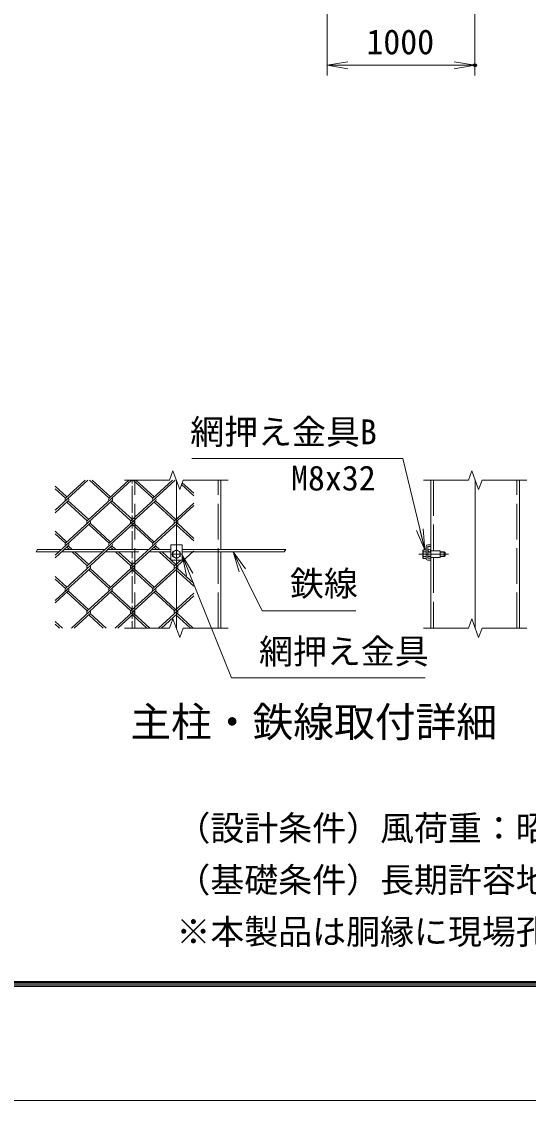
# Model space of a CAD drawing. Units: millimetres at full size; details may follow other scales. Extents: x -14700 to 14700, y -10395 to 10395.
# Drawn here: x -2211 to 1217, y -10395 to -3102 of the extents above; entities that cross this region are included whole.
import ezdxf
from ezdxf.enums import TextEntityAlignment as Align

# ---------------------------------------------------------------- set-up
doc = ezdxf.new("R2010")
doc.units = ezdxf.units.MM
doc.header["$LTSCALE"] = 40
doc.header["$PDMODE"] = 32
doc.header["$PDSIZE"] = 20
doc.linetypes.add('DASHED', pattern=[7.5, 6, -1.5])
doc.linetypes.add('USER1', pattern=[50.8, 31.75, -6.35, 6.35, -6.35])
for name, color, linetype, lineweight in [('0-0_D-STR1', 1, 'Continuous', 18), ('0-1_D-BMK', 2, 'USER1', 13), ('0-2_D-STR3', 3, 'Continuous', 13), ('0-6_D-STR-DIM', 7, 'Continuous', 13), ('0-7_0', 7, 'Continuous', 18), ('0-9_D-STR-TXT', 7, 'Continuous', 13), ('0-A_D-STR2', 7, 'Continuous', 13), ('0-B_D-TTL-TXT', 7, 'Continuous', 13), ('0-C_D-TTL', 7, 'Continuous', 18)]:
    doc.layers.add(name, color=color, linetype=linetype, lineweight=lineweight)
doc.layers.add('0-8_Defpoints', color=253, linetype='Continuous')
doc.styles.add('ＭＳ ゴシック', font='')
doc.styles.get('ＭＳ ゴシック').set_extended_font_data('MS Gothic')

# ---------------------------------------------------------------- blocks, each defined once
blk = doc.blocks.new('_Open')
at = {"layer": '0-7_0'}
blk.add_line((-40, 6.67), (0, 0), dxfattribs=at)
blk.add_lwpolyline([(-40, -6.67), (0, 0), (-40, 0)], dxfattribs=at)

msp = doc.modelspace()

# ---------------------------------------------------------------- linework, layer by layer
at = {"layer": '0-0_D-STR1'}
for p, q in [((-1463.64, -6224.17), (-1463.64, -6202.47)), ((-1463.64, -6423.76), (-1463.64, -6241.53)), ((-863.64, -6670.47), (-863.64, -6202.47)), ((557.27, -6202.47), (557.27, -7202.47)), ((1157.27, -7202.47), (1157.27, -6202.47)), ((-1463.64, -6529.13), (-1463.64, -6441.13)), ((-1463.64, -6670.47), (-1463.64, -6546.49)), ((-1463.64, -6728.72), (-1463.64, -6686.47)), ((-863.64, -7202.47), (-863.64, -6686.47)), ((-1463.64, -6834.09), (-1463.64, -6746.08)), ((-1463.64, -7033.68), (-1463.64, -6851.45)), ((-1463.64, -7139.05), (-1463.64, -7051.04)), ((-1463.64, -7202.47), (-1463.64, -7156.41)), ((-1413.64, -7202.23), (-1413.64, -7202.47))]:
    msp.add_line(p, q, dxfattribs=at)
at = {"layer": '0-0_D-STR1', "linetype": 'DASHED'}
for p, q in [((-1445.64, -7202.47), (-1445.64, -6202.47)), ((-881.64, -7202.47), (-881.64, -6202.47)), ((575.27, -6202.47), (575.27, -6680.18)), ((1139.27, -7202.47), (1139.27, -6202.47)), ((575.27, -6724.75), (575.27, -7202.47))]:
    msp.add_line(p, q, dxfattribs=at)
at = {"layer": '0-1_D-BMK'}
for p, q in [((-1163.64, -7202.47), (-1163.64, -6202.47)), ((857.27, -7202.47), (857.27, -6202.47)), ((-1203.64, -6702.47), (-1123.64, -6702.47)), ((475.96, -6702.47), (675.96, -6702.47))]:
    msp.add_line(p, q, dxfattribs=at)
at = {"layer": '0-2_D-STR3'}
for p, q in [((-2112.01, -6686.47), (-1957.35, -6686.47)), ((-2102.77, -6670.47), (-1939.89, -6670.47)), ((-1938.41, -6686.47), (-1662.44, -6686.47)), ((-1920.94, -6670.47), (-1644.98, -6670.47)), ((-1643.49, -6686.47), (-1417.53, -6686.47)), ((-1626.03, -6670.47), (-1350.07, -6670.47)), ((-1348.58, -6686.47), (-1201.64, -6686.47)), ((-1331.12, -6670.47), (-1201.64, -6670.47)), ((-1125.64, -6638.47), (-1201.64, -6638.47)), ((-1201.64, -6638.47), (-1201.64, -6742.47)), ((-1189.64, -6687.46), (-1163.64, -6672.45)), ((-1189.64, -6717.48), (-1189.64, -6687.46)), ((-1163.64, -6672.45), (-1137.64, -6687.46)), ((-1137.64, -6687.46), (-1137.64, -6717.48)), ((-1125.64, -6638.47), (-1125.64, -6742.47)), ((-424.52, -6670.47), (-1125.64, -6670.47)), ((-433.75, -6686.47), (-1125.64, -6686.47)), ((504.07, -6677.27), (506.85, -6672.45)), ((504.07, -6677.27), (504.07, -6727.67)), ((525.27, -6672.45), (506.85, -6672.45)), ((525.27, -6687.46), (506.85, -6687.46)), ((525.27, -6650.47), (525.27, -6730.47)), ((525.27, -6672.45), (525.27, -6732.49)), ((537.27, -6638.47), (557.27, -6638.47)), ((537.27, -6652.47), (537.27, -6728.47)), ((537.27, -6686.47), (557.27, -6686.47)), ((537.27, -6689.47), (557.27, -6689.47)), ((539.27, -6650.47), (557.27, -6650.47)), ((557.27, -6638.47), (557.27, -6650.47)), ((557.27, -6680.07), (620.07, -6680.47)), ((620.07, -6724.47), (620.07, -6680.47)), ((620.07, -6686.47), (648.47, -6686.47)), ((620.07, -6689.47), (651.47, -6689.47)), ((648.47, -6686.47), (653.27, -6691.27)), ((648.47, -6686.47), (648.47, -6718.47)), ((653.27, -6691.27), (653.27, -6713.67)), ((-1125.64, -6742.47), (-1201.64, -6742.47)), ((-1163.64, -6732.49), (-1189.64, -6717.48)), ((-1137.64, -6717.48), (-1163.64, -6732.49)), ((504.07, -6727.67), (506.85, -6732.49)), ((525.27, -6717.48), (506.85, -6717.48)), ((525.27, -6732.49), (506.85, -6732.49)), ((537.27, -6715.47), (557.27, -6715.47)), ((537.27, -6718.47), (557.27, -6718.47)), ((537.27, -6742.47), (557.27, -6742.47)), ((539.27, -6730.47), (557.27, -6730.47)), ((620.07, -6724.47), (557.27, -6724.87)), ((557.27, -6730.47), (557.27, -6742.47)), ((620.07, -6715.47), (651.47, -6715.47)), ((620.07, -6718.47), (648.47, -6718.47)), ((648.47, -6718.47), (653.27, -6713.67))]:
    msp.add_line(p, q, dxfattribs=at)
for centre, radius in [((-1163.64, -6702.47), 25), ((546.07, -6678.47), 8)]:
    msp.add_circle(centre, radius, dxfattribs=at)
for centre, radius, start, end in [((517.82, -6679.95), 13.29, 145.61585, 214.38415), ((554.21, -6702.47), 49.68, 162.4121, 197.5879), ((537.27, -6650.47), 12, 90, 180), ((539.27, -6652.47), 2, 90, 180), ((517.82, -6724.99), 13.29, 145.61585, 214.38415), ((537.27, -6730.47), 12, 180, 270), ((539.27, -6728.47), 2, 180, 270)]:
    msp.add_arc(centre, radius, start, end, dxfattribs=at)
at = {"layer": '0-6_D-STR-DIM'}
for p, q in [((-144.24, -2627.48), (-144.24, -3467.48)), ((855.76, -2627.48), (855.76, -3467.48)), ((-144.24, -3397.48), (855.76, -3397.48)), ((-1186.73, -6139.04), (-1209.82, -6202.47)), ((-1140.56, -6265.9), (-1186.73, -6139.04)), ((834.18, -6139.04), (811.09, -6202.47)), ((880.35, -6265.9), (834.18, -6139.04)), ((-1513.64, -6202.47), (-1209.82, -6202.47)), ((-1117.47, -6202.47), (-1140.56, -6265.9)), ((-1117.47, -6202.47), (-813.64, -6202.47)), ((507.27, -6202.47), (811.09, -6202.47)), ((903.44, -6202.47), (880.35, -6265.9)), ((903.44, -6202.47), (1207.27, -6202.47)), ((-2102.77, -6670.47), (-2112.01, -6686.47)), ((-424.52, -6670.47), (-433.75, -6686.47)), ((-1186.73, -7139.04), (-1209.82, -7202.47)), ((-1140.56, -7265.9), (-1186.73, -7139.04)), ((834.18, -7139.04), (811.09, -7202.47)), ((880.35, -7265.9), (834.18, -7139.04)), ((-1513.64, -7202.47), (-1209.82, -7202.47)), ((-1117.47, -7202.47), (-1140.56, -7265.9)), ((-1117.47, -7202.47), (-813.64, -7202.47)), ((507.27, -7202.47), (811.09, -7202.47)), ((903.44, -7202.47), (880.35, -7265.9)), ((903.44, -7202.47), (1207.27, -7202.47))]:
    msp.add_line(p, q, dxfattribs=at)
at = {"layer": '0-8_Defpoints'}
msp.add_point((855.76, -3397.48), dxfattribs=at)
at = {"layer": '0-9_D-STR-TXT'}
for points in [[(-1059.64, -6055.06), (368.46, -6055.06), (515.59, -6670.5)], [(49.45, -7085.67), (-583.6, -7085.67), (-778.82, -6688.26)], [(518.85, -7539.37), (-790.22, -7539.37), (-1124.89, -6711.07)]]:
    msp.add_lwpolyline(points, dxfattribs=at)
at = {"layer": '0-A_D-STR2'}
for p, q in [((-1761.96, -6202.47), (-1982.77, -6404.8)), ((-1904.03, -6315.29), (-1982.77, -6243.14)), ((-1913.5, -6323.97), (-1982.77, -6260.5)), ((-1780.43, -6202.47), (-1913.27, -6324.19)), ((-1467.05, -6202.47), (-1766.05, -6476.45)), ((-1618.59, -6323.97), (-1751.18, -6202.47)), ((-1609.12, -6315.29), (-1732.24, -6202.47)), ((-1485.52, -6202.47), (-1618.35, -6324.19)), ((-1172.14, -6202.47), (-1471.14, -6476.45)), ((-1323.68, -6323.97), (-1456.27, -6202.47)), ((-1314.21, -6315.29), (-1437.33, -6202.47)), ((-1191.09, -6202.47), (-1323.68, -6323.97)), ((-1045.93, -6308.25), (-1128.45, -6232.63)), ((-1045.93, -6290.89), (-1123.71, -6219.61)), ((-1894.56, -6341.33), (-1982.77, -6422.16)), ((-1599.64, -6341.33), (-1913.5, -6628.93)), ((-1756.57, -6467.77), (-1894.56, -6341.33)), ((-1304.73, -6341.33), (-1618.59, -6628.93)), ((-1461.66, -6467.77), (-1599.64, -6341.33)), ((-1166.75, -6467.77), (-1304.73, -6341.33)), ((-1766.05, -6476.45), (-1904.03, -6350.01)), ((-1471.14, -6476.45), (-1609.12, -6350.01)), ((-1045.93, -6374.41), (-1323.68, -6628.93)), ((-1176.22, -6476.45), (-1314.21, -6350.01)), ((-1045.93, -6357.05), (-1176.22, -6476.45)), ((-1747.1, -6493.81), (-1982.77, -6709.76)), ((-1904.03, -6620.25), (-1982.77, -6548.09)), ((-1452.19, -6493.81), (-1766.05, -6781.41)), ((-1618.59, -6628.93), (-1756.57, -6502.49)), ((-1609.12, -6620.25), (-1747.1, -6493.81)), ((-1157.28, -6493.81), (-1471.14, -6781.41)), ((-1323.68, -6628.93), (-1461.66, -6502.49)), ((-1314.21, -6620.25), (-1452.19, -6493.81)), ((-1045.93, -6613.21), (-1165.93, -6503.25)), ((-1045.93, -6595.84), (-1157.28, -6493.81)), ((-1913.5, -6628.93), (-1982.77, -6565.46)), ((-1894.56, -6646.29), (-1982.77, -6727.12)), ((-1599.64, -6646.29), (-1913.5, -6933.89)), ((-1887.11, -6670.47), (-1904.03, -6654.97)), ((-1868.17, -6670.47), (-1894.56, -6646.29)), ((-1766.05, -6781.41), (-1869.65, -6686.47)), ((-1756.57, -6772.73), (-1850.71, -6686.47)), ((-1304.73, -6646.29), (-1618.59, -6933.89)), ((-1592.2, -6670.47), (-1609.12, -6654.97)), ((-1573.26, -6670.47), (-1599.64, -6646.29)), ((-1471.14, -6781.41), (-1574.74, -6686.47)), ((-1461.66, -6772.73), (-1555.8, -6686.47)), ((-1045.93, -6679.37), (-1323.68, -6933.89)), ((-1297.29, -6670.47), (-1314.21, -6654.97)), ((-1278.35, -6670.47), (-1304.74, -6646.29)), ((-1176.22, -6781.41), (-1279.83, -6686.47)), ((-1201.64, -6740.75), (-1260.88, -6686.47)), ((-1166.75, -6772.73), (-1199.77, -6742.47)), ((-1133.73, -6742.47), (-1176.22, -6781.41)), ((-1747.1, -6798.77), (-1982.77, -7014.72)), ((-1904.03, -6925.21), (-1982.77, -6853.05)), ((-1452.19, -6798.77), (-1766.05, -7086.36)), ((-1618.59, -6933.89), (-1756.57, -6807.45)), ((-1609.12, -6925.21), (-1747.1, -6798.77)), ((-1157.28, -6798.77), (-1471.14, -7086.36)), ((-1323.68, -6933.89), (-1461.66, -6807.45)), ((-1314.21, -6925.21), (-1452.19, -6798.77)), ((-1045.93, -6918.16), (-1166.75, -6807.45)), ((-1045.93, -6900.8), (-1157.28, -6798.77)), ((-1913.5, -6933.89), (-1982.77, -6870.41)), ((-1894.56, -6951.25), (-1982.77, -7032.08)), ((-1766.05, -7086.36), (-1904.03, -6959.93)), ((-1756.57, -7077.68), (-1894.56, -6951.25)), ((-1599.64, -6951.25), (-1873.81, -7202.47)), ((-1471.14, -7086.36), (-1609.12, -6959.93)), ((-1461.66, -7077.68), (-1599.64, -6951.25)), ((-1304.73, -6951.25), (-1578.89, -7202.47)), ((-1176.22, -7086.36), (-1314.21, -6959.93)), ((-1166.75, -7077.68), (-1304.73, -6951.25)), ((-1045.93, -6984.33), (-1283.98, -7202.47)), ((-1045.93, -6966.97), (-1176.22, -7086.36)), ((-1747.1, -7103.73), (-1854.86, -7202.47)), ((-1658.29, -7202.47), (-1756.57, -7112.41)), ((-1639.34, -7202.47), (-1747.1, -7103.73)), ((-1452.19, -7103.73), (-1559.95, -7202.47)), ((-1363.38, -7202.47), (-1461.66, -7112.41)), ((-1344.43, -7202.47), (-1452.19, -7103.73)), ((-1157.28, -7103.73), (-1265.04, -7202.47)), ((-1068.47, -7202.47), (-1166.75, -7112.41)), ((-1049.52, -7202.47), (-1157.28, -7103.73)), ((-1934.25, -7202.47), (-1982.77, -7158.01)), ((-1953.2, -7202.47), (-1982.77, -7175.37))]:
    msp.add_line(p, q, dxfattribs=at)
for centre, start, end in [((-1903.82, -6332.89), 137.5, 222.5), ((-1903.82, -6332.89), 317.5, 42.5), ((-1608.9, -6332.89), 137.5, 222.5), ((-1608.9, -6332.89), 317.5, 42.5), ((-1313.99, -6332.89), 137.5, 222.5), ((-1313.99, -6332.89), 317.5, 42.5), ((-1756.57, -6485.13), 137.5, 222.5), ((-1756.57, -6485.13), 317.5, 42.5), ((-1461.66, -6485.13), 137.5, 222.5), ((-1461.66, -6485.13), 317.5, 42.5), ((-1166.75, -6485.13), 137.5, 222.5), ((-1166.75, -6485.13), 317.5, 42.5), ((-1904.05, -6637.63), 137.5, 222.5), ((-1904.05, -6637.63), 317.5, 42.5), ((-1609.14, -6637.63), 137.5, 222.5), ((-1609.14, -6637.63), 317.5, 42.5), ((-1314.23, -6637.63), 137.5, 222.5), ((-1314.23, -6637.63), 317.5, 42.5), ((-1756.57, -6790.09), 137.5, 222.5), ((-1756.57, -6790.09), 317.5, 42.5), ((-1461.66, -6790.09), 137.5, 222.5), ((-1461.66, -6790.09), 317.5, 42.5), ((-1166.75, -6790.09), 137.5, 222.5), ((-1166.75, -6790.09), 317.5, 42.5), ((-1904.05, -6942.59), 137.5, 222.5), ((-1904.05, -6942.59), 317.5, 42.5), ((-1609.14, -6942.59), 137.5, 222.5), ((-1609.14, -6942.59), 317.5, 42.5), ((-1313.97, -6942.78), 137.5, 222.5), ((-1313.97, -6942.78), 317.5, 42.5), ((-1756.34, -7095.26), 137.5, 222.5), ((-1756.34, -7095.26), 317.5, 42.5), ((-1461.43, -7095.26), 137.5, 222.5), ((-1461.43, -7095.26), 317.5, 42.5), ((-1166.51, -7095.26), 137.5, 222.5), ((-1166.51, -7095.26), 317.5, 42.5)]:
    msp.add_arc(centre, 12.85, start, end, dxfattribs=at)
at = {"layer": '0-C_D-TTL', "color": 2}
msp.add_lwpolyline([(-14700, 10395), (14700, 10395), (14700, -10395), (-14700, -10395)], close=True, dxfattribs=at)
at = {"layer": '0-C_D-TTL'}
for points in [[(-13755, 9625), (13755, 9625), (13755, -9625), (-13755, -9625)], [(-13746.25, 9616.25), (13746.25, 9616.25), (13746.25, -9616.25), (-13746.25, -9616.25)], [(-13737.5, 9607.5), (13737.5, 9607.5), (13737.5, -9607.5), (-13737.5, -9607.5)], [(-13728.75, 9598.75), (13728.75, 9598.75), (13728.75, -9598.75), (-13728.75, -9598.75)], [(-13720, 9590), (13720, 9590), (13720, -9590), (-13720, -9590)]]:
    msp.add_lwpolyline(points, close=True, dxfattribs=at)

# ---------------------------------------------------------------- block references
at = {"layer": '0-6_D-STR-DIM', "xscale": 3.5, "yscale": 3.5, "rotation": 180}
msp.add_blockref('_Open', (-144.24, -3397.48), dxfattribs=at)
at = {"layer": '0-6_D-STR-DIM', "xscale": 3.5, "yscale": 3.5}
msp.add_blockref('_Open', (855.76, -3397.48), dxfattribs=at)
at = {"layer": '0-9_D-STR-TXT', "xscale": 3.5, "yscale": 3.5}
for p, rotation in [((516.06, -6672.45), 283.44491), ((-1125.64, -6709.21), 112.00098), ((-779.7, -6686.47), 116.161)]:
    msp.add_blockref('_Open', p, dxfattribs=dict(at, rotation=rotation))

# ---------------------------------------------------------------- texts
at = {"layer": '0-6_D-STR-DIM', "style": 'ＭＳ ゴシック'}
msp.add_text('1000', height=168.3, dxfattribs=at).set_placement((121.54, -3373.86), align=Align.BOTTOM_LEFT)
at = {"layer": '0-9_D-STR-TXT', "style": 'ＭＳ ゴシック'}
for s, p in [('網押え金具B', (-1070.3, -6010.12)), ('M8x32', (-388.07, -6322.48)), ('鉄線', (-395.6, -7035.41)), ('網押え金具', (-604.88, -7494.43))]:
    msp.add_text(s, height=168.3, dxfattribs=at).set_placement(p, align=Align.BOTTOM_LEFT)
at = {"layer": '0-B_D-TTL-TXT', "style": 'ＭＳ ゴシック'}
for s, height, p in [('主柱・鉄線取付詳細', 202.1, (-1475.72, -7998.3)), ('（設計条件）風荷重：昭和57年改正 建築基準法・同施行令に基づく風圧力に準拠。', 168.3, (-1163.57, -8689.05)), ('（基礎条件）長期許容地耐力49kN/㎡ の場合。', 168.3, (-1163.57, -9039.05)), ('※本製品は胴縁に現場孔あけが必要な製品になります。(支柱取付部)', 168.3, (-1163.57, -9389.05))]:
    msp.add_text(s, height=height, dxfattribs=at).set_placement(p, align=Align.BOTTOM_LEFT)

doc.saveas('drawing.dxf')
